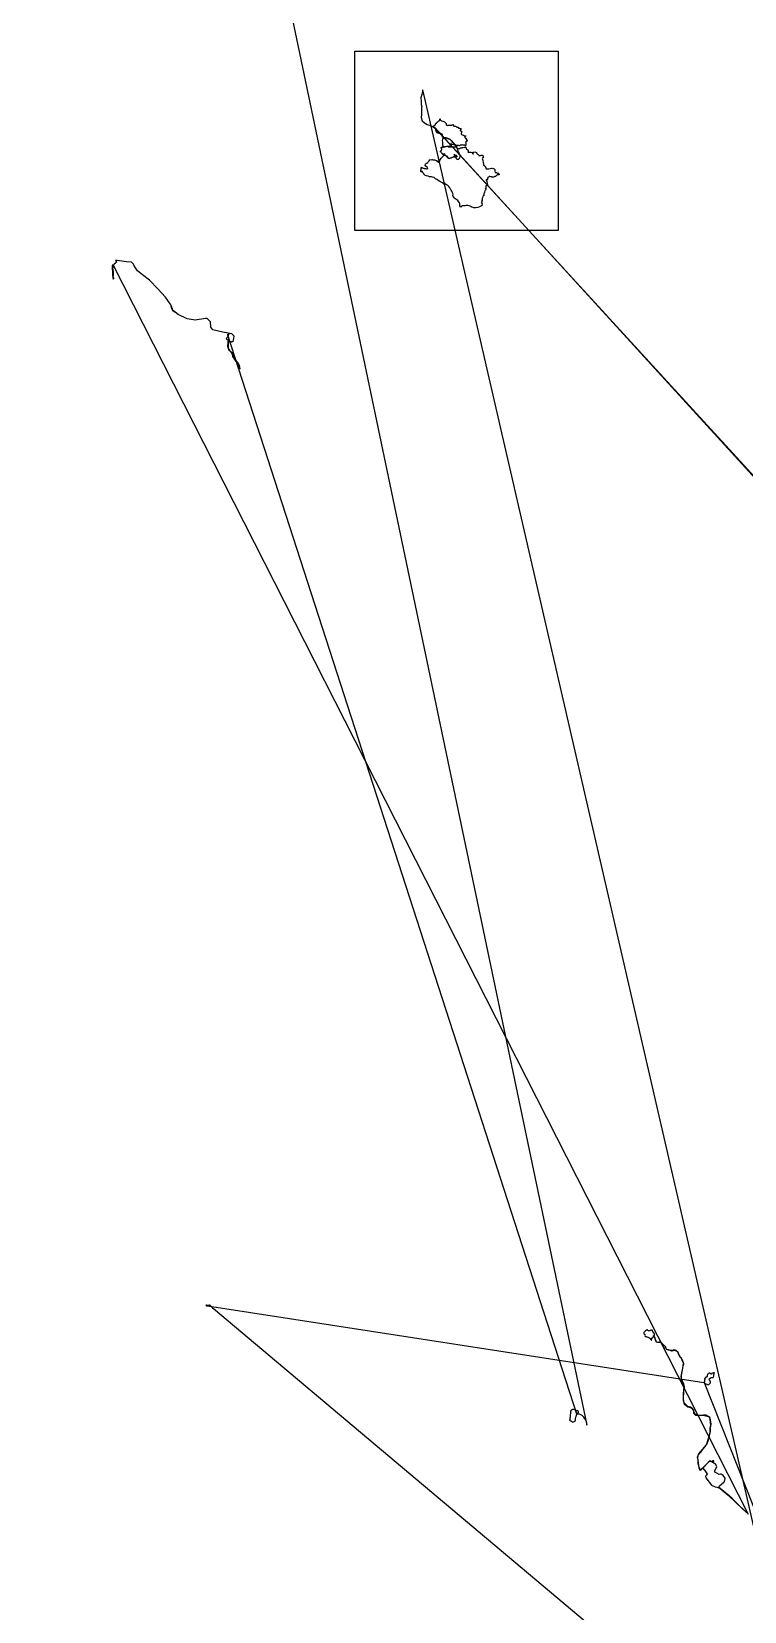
# Model space of a CAD drawing. Header units: metres. Extents: x -191 to 558760, y -26 to 1869097.
# Drawn here: x 534121 to 542761, y 1834672 to 1853820 of the extents above; entities that cross this region are included whole.
import ezdxf

# ---------------------------------------------------------------- set-up
doc = ezdxf.new("R2010")
doc.units = ezdxf.units.M
doc.header["$MEASUREMENT"] = 0
doc.layers.add('Tracklog', color=7, linetype='Continuous')
doc.layers.add('Unknown_Area_Type', color=7, linetype='Continuous')

msp = doc.modelspace()

# ---------------------------------------------------------------- linework, layer by layer
at = {"layer": 'Tracklog', "color": 18}
for points in [[(534121, 1869074, 342), (540851, 1836930, 271), (540852, 1836957, 278), (540847, 1836975, 279), (540829, 1837001, 279), (540815, 1837026, 278), (540793, 1837047, 277), (540763, 1837061, 276), (540731, 1837062, 275), (540730, 1837061, 275), (540731, 1837061, 276), (540729, 1837063, 275), (540728, 1837064, 277), (540728, 1837064, 279), (540727, 1837063, 281), (540727, 1837064, 278), (540728, 1837063, 279), (540728, 1837062, 280), (540730, 1837062, 282), (540732, 1837063, 282), (540733, 1837064, 282), (540733, 1837064, 283), (540735, 1837073, 279), (540743, 1837078, 277), (540749, 1837086, 277), (540750, 1837093, 275), (540747, 1837099, 271), (540742, 1837104, 269), (540737, 1837103, 267), (540735, 1837103, 267), (540726, 1837103, 267), (540723, 1837104, 267), (540717, 1837109, 267), (540716, 1837114, 265), (540711, 1837118, 264), (540701, 1837117, 264), (540694, 1837120, 264), (540691, 1837120, 264), (540679, 1837119, 263), (540674, 1837116, 263), (540660, 1837111, 265), (540655, 1837100, 269), (540653, 1837085, 273), (540653, 1837080, 274), (540652, 1837078, 275), (540652, 1837071, 276), (540650, 1837056, 279), (540649, 1837044, 282), (540648, 1837033, 285), (540648, 1837025, 289), (540645, 1837018, 291), (540645, 1837014, 295), (540645, 1837008, 300), (540645, 1837002, 303), (540644, 1836995, 308), (540641, 1836989, 310), (540644, 1836986, 315), (540651, 1836985, 318), (540653, 1836983, 316), (540657, 1836981, 314), (540662, 1836980, 313), (540667, 1836979, 312), (540671, 1836973, 310), (540675, 1836968, 310), (540682, 1836965, 310), (540691, 1836969, 311), (540699, 1836976, 312), (540703, 1836977, 312), (540708, 1836978, 313), (540709, 1836981, 314), (540709, 1836983, 314), (540712, 1836989, 313), (540713, 1836997, 310), (540712, 1837003, 308), (540713, 1837010, 304), (540715, 1837015, 302), (540717, 1837021, 301), (540719, 1837027, 299), (540720, 1837034, 297), (540723, 1837041, 295), (540726, 1837048, 289), (540727, 1837055, 285), (540729, 1837060, 281), (540728, 1837063, 280), (536500, 1850142, 696), (536498, 1850151, 692), (536507, 1850152, 690), (536516, 1850156, 688), (536513, 1850158, 686), (536494, 1850115, 640), (536481, 1850100, 637), (536486, 1850089, 625), (536511, 1850081, 607), (536513, 1850072, 604), (536513, 1850070, 602), (536513, 1850070, 600), (536514, 1850070, 599), (536513, 1850070, 598), (536513, 1850070, 599), (536512, 1850069, 600), (536512, 1850071, 599), (536514, 1850070, 598), (536511, 1850071, 600), (536511, 1850070, 600), (536510, 1850070, 598), (536503, 1850061, 598), (536502, 1850045, 601), (536503, 1850029, 602), (536502, 1850013, 605), (536503, 1850005, 600), (536502, 1849991, 597), (536504, 1849986, 595), (536508, 1849973, 593), (536525, 1849952, 593), (536527, 1849950, 592), (536525, 1849949, 593), (536537, 1849942, 595), (536565, 1849920, 604), (536562, 1849912, 607), (536561, 1849898, 600), (536566, 1849880, 597), (536567, 1849874, 595), (536569, 1849868, 594), (536577, 1849854, 593), (536584, 1849842, 592), (536584, 1849842, 590), (536583, 1849843, 590), (536587, 1849839, 588), (536607, 1849823, 588), (536613, 1849815, 589), (536616, 1849813, 588), (536617, 1849813, 587), (536626, 1849798, 588), (536627, 1849795, 587), (536626, 1849795, 586), (536628, 1849793, 586), (536634, 1849785, 587), (536637, 1849773, 586), (536642, 1849757, 585), (536642, 1849750, 585), (536647, 1849737, 585), (536648, 1849734, 585), (536647, 1849733, 585), (536647, 1849733, 584), (536649, 1849735, 585), (536646, 1849733, 587), (536646, 1849734, 587), (536642, 1849749, 588), (536638, 1849765, 588), (536637, 1849772, 588), (536634, 1849783, 588), (536628, 1849793, 587), (536624, 1849801, 586), (536623, 1849803, 587), (536620, 1849809, 588), (536615, 1849813, 589), (536607, 1849818, 591), (536601, 1849823, 592), (536590, 1849836, 589), (536584, 1849844, 589), (536573, 1849867, 591), (536562, 1849872, 594), (536562, 1849884, 591), (536561, 1849885, 590), (536559, 1849888, 591), (536557, 1849903, 591), (536554, 1849919, 588), (536542, 1849936, 588), (536530, 1849946, 591), (536522, 1849953, 591), (536520, 1849955, 591), (536511, 1849967, 590), (536506, 1849977, 593), (536499, 1850002, 596), (536499, 1850004, 596), (536500, 1850011, 594), (536499, 1850016, 592), (536503, 1850044, 596), (536503, 1850052, 594), (536502, 1850058, 593), (536505, 1850065, 592), (536505, 1850068, 593), (536505, 1850069, 596), (536507, 1850069, 596), (536508, 1850070, 596), (536513, 1850071, 597), (536514, 1850070, 596), (536514, 1850072, 598), (536516, 1850071, 600), (536543, 1850061, 600), (536546, 1850056, 602), (536569, 1850076, 600), (536570, 1850081, 600), (536575, 1850130, 602), (536550, 1850155, 606), (536440, 1850176, 609), (536316, 1850206, 611), (536295, 1850237, 612), (536288, 1850304, 612), (536250, 1850342, 611), (536229, 1850341, 611), (536105, 1850323, 612), (536007, 1850340, 618), (535898, 1850389, 625), (535841, 1850434, 631), (535827, 1850452, 632), (535813, 1850486, 637), (535816, 1850479, 637), (535814, 1850477, 637), (535816, 1850477, 634), (535820, 1850473, 633), (535824, 1850458, 635), (535825, 1850456, 635), (535823, 1850456, 634), (535824, 1850454, 636), (535827, 1850449, 636), (535827, 1850449, 635), (535837, 1850438, 635), (535847, 1850429, 635), (535855, 1850421, 634), (535855, 1850420, 633), (535845, 1850428, 634), (535839, 1850432, 633), (535834, 1850439, 633), (535832, 1850444, 633), (535829, 1850445, 634), (535827, 1850444, 634), (535828, 1850447, 634), (535829, 1850447, 634), (535827, 1850457, 632), (535822, 1850473, 633), (535819, 1850481, 632), (535819, 1850482, 632), (535800, 1850522, 633), (535746, 1850601, 634), (535652, 1850701, 638), (535549, 1850806, 646), (535466, 1850871, 648), (535404, 1850922, 647), (535364, 1850982, 644), (535358, 1851002, 644), (535333, 1851027, 644), (535271, 1851031, 646), (535158, 1851045, 646), (535150, 1851046, 647), (535137, 1851044, 649), (535141, 1851042, 644), (535137, 1851041, 643), (535145, 1851037, 639), (535150, 1851025, 640), (535146, 1851020, 641), (535140, 1851014, 642), (535123, 1851001, 640), (535116, 1850995, 639), (535107, 1850990, 638), (535106, 1850990, 638), (535108, 1850986, 638), (535106, 1850972, 637), (535107, 1850970, 636), (535105, 1850960, 637), (535104, 1850958, 638), (535104, 1850955, 637), (535101, 1850949, 639), (535101, 1850948, 638), (535104, 1850940, 637), (535111, 1850907, 642), (535111, 1850893, 647), (535111, 1850892, 643), (535110, 1850890, 640), (535108, 1850876, 637), (535109, 1850871, 636), (535109, 1850862, 635), (535107, 1850857, 633), (535111, 1850845, 632), (535114, 1850836, 631), (535114, 1850828, 631), (535114, 1850823, 631), (535111, 1850821, 630), (535112, 1850826, 632), (535111, 1850832, 634), (535110, 1850839, 631), (535108, 1850848, 631), (535106, 1850857, 632), (535106, 1850860, 632), (535105, 1850866, 633), (535104, 1850870, 633), (535105, 1850882, 635), (535106, 1850900, 638), (535104, 1850924, 641), (535101, 1850936, 645), (535102, 1850960, 646), (535102, 1850968, 647), (535101, 1850980, 649), (535104, 1850994, 650), (535104, 1850997, 650), (542807, 1835852, 242)], [(543100, 1834716, 218), (538864, 1853115, 615), (538864, 1853113, 617), (538861, 1853110, 618), (538861, 1853109, 618), (538859, 1853092, 620), (538852, 1853058, 619), (538840, 1853018, 620), (538845, 1852977, 621), (538844, 1852936, 623), (538850, 1852908, 623), (538849, 1852900, 622), (538847, 1852853, 619), (538848, 1852817, 618), (538845, 1852778, 615), (538854, 1852739, 612), (538884, 1852716, 611), (538916, 1852695, 609), (538944, 1852686, 609), (538982, 1852669, 608), (539013, 1852651, 605), (539025, 1852605, 602), (539070, 1852592, 600), (539095, 1852568, 597), (539100, 1852545, 595), (539107, 1852538, 590), (539108, 1852538, 589), (539143, 1852535, 587), (539185, 1852519, 582), (539206, 1852501, 576), (539236, 1852467, 566), (539262, 1852433, 560), (539281, 1852402, 556), (539293, 1852361, 548), (539298, 1852350, 545), (539299, 1852350, 546), (539299, 1852349, 544), (539301, 1852342, 547), (539306, 1852333, 545), (539310, 1852323, 543), (539311, 1852320, 542), (539310, 1852305, 541), (539307, 1852290, 540), (539302, 1852278, 537), (539292, 1852270, 534), (539285, 1852269, 532), (539277, 1852271, 531), (539268, 1852287, 532), (539263, 1852299, 535), (539266, 1852302, 537), (539264, 1852299, 544), (539268, 1852310, 545), (539260, 1852319, 544), (539264, 1852321, 547), (539272, 1852318, 546), (539256, 1852324, 547), (539249, 1852320, 547), (539253, 1852321, 545), (539243, 1852334, 543), (539249, 1852326, 540), (539258, 1852320, 535), (539254, 1852324, 530), (539247, 1852331, 531), (539252, 1852322, 530), (539260, 1852322, 534), (539260, 1852315, 530), (539263, 1852312, 536), (539264, 1852311, 538), (539256, 1852319, 538), (539257, 1852318, 535), (539257, 1852311, 534), (539253, 1852312, 534), (539248, 1852314, 535), (539247, 1852313, 536), (539239, 1852305, 537), (539229, 1852297, 536), (539220, 1852292, 536), (539206, 1852285, 535), (539184, 1852281, 534), (539176, 1852280, 534), (539160, 1852292, 534), (539153, 1852303, 531), (539150, 1852305, 530), (539148, 1852311, 530), (539145, 1852316, 530), (539134, 1852321, 532), (539121, 1852320, 532), (539118, 1852318, 531), (539115, 1852327, 532), (539114, 1852328, 532), (539109, 1852327, 532), (539106, 1852329, 531), (539106, 1852329, 530), (539108, 1852329, 530), (539104, 1852329, 530), (539101, 1852333, 531), (539100, 1852342, 533), (539094, 1852343, 534), (539093, 1852348, 535), (539090, 1852352, 536), (539084, 1852358, 539), (539079, 1852363, 543), (539076, 1852366, 545), (539077, 1852370, 544), (539077, 1852371, 544), (539081, 1852375, 546), (539085, 1852377, 549), (539086, 1852376, 549), (539087, 1852380, 551), (539091, 1852380, 553), (539091, 1852387, 555), (539092, 1852391, 558), (539093, 1852397, 561), (539094, 1852398, 561), (539095, 1852404, 563), (539086, 1852409, 565), (539086, 1852416, 568), (539090, 1852421, 568), (539093, 1852421, 569), (539098, 1852420, 569), (539102, 1852422, 569), (539101, 1852423, 568), (539101, 1852423, 567), (539104, 1852421, 565), (539103, 1852418, 563), (539107, 1852417, 564), (539108, 1852420, 565), (539113, 1852423, 563), (539118, 1852422, 561), (539124, 1852423, 558), (539131, 1852425, 558), (539135, 1852428, 559), (539137, 1852427, 556), (539141, 1852428, 555), (539147, 1852429, 556), (539158, 1852431, 555), (539165, 1852430, 557), (539171, 1852425, 559), (539178, 1852424, 560), (539185, 1852423, 560), (539191, 1852422, 560), (539197, 1852422, 561), (539201, 1852424, 563), (539207, 1852422, 562), (539206, 1852427, 561), (539204, 1852432, 562), (539206, 1852435, 560), (539205, 1852438, 558), (539207, 1852436, 557), (539212, 1852436, 557), (539215, 1852436, 553), (539206, 1852435, 554), (539202, 1852438, 554), (539198, 1852441, 556), (539195, 1852446, 560), (539196, 1852454, 559), (539193, 1852457, 559), (539194, 1852458, 559), (539204, 1852462, 560), (539214, 1852457, 560), (539219, 1852455, 560), (539238, 1852450, 560), (539245, 1852453, 561), (539251, 1852452, 561), (539268, 1852433, 558), (539270, 1852430, 555), (539270, 1852432, 556), (539269, 1852434, 559), (539271, 1852433, 559), (539270, 1852429, 559), (539271, 1852429, 558), (539272, 1852432, 557), (539269, 1852432, 558), (539272, 1852424, 560), (539283, 1852400, 556), (539291, 1852398, 554), (539300, 1852401, 553), (539310, 1852404, 551), (539317, 1852408, 549), (539321, 1852410, 547), (539326, 1852411, 544), (539332, 1852413, 541), (539336, 1852415, 539), (539341, 1852413, 536), (539348, 1852417, 534), (539352, 1852417, 533), (539359, 1852418, 532), (539369, 1852416, 531), (539375, 1852419, 529), (539385, 1852419, 526), (539389, 1852412, 526), (539387, 1852406, 527), (539389, 1852399, 522), (539394, 1852396, 521), (539408, 1852385, 519), (539413, 1852373, 518), (539411, 1852363, 519), (539410, 1852359, 520), (539423, 1852359, 522), (539431, 1852359, 524), (539444, 1852359, 524), (539456, 1852356, 526), (539461, 1852355, 527), (539466, 1852343, 527), (539470, 1852339, 525), (539478, 1852339, 521), (539474, 1852342, 521), (539475, 1852352, 522), (539470, 1852357, 521), (539475, 1852360, 521), (539482, 1852360, 521), (539492, 1852361, 521), (539501, 1852360, 521), (539515, 1852356, 521), (539519, 1852342, 519), (539527, 1852336, 520), (539534, 1852330, 521), (539545, 1852320, 522), (539547, 1852318, 521), (539554, 1852313, 521), (539552, 1852310, 525), (539554, 1852317, 524), (539564, 1852320, 522), (539569, 1852322, 522), (539583, 1852321, 523), (539591, 1852315, 525), (539600, 1852301, 526), (539592, 1852290, 524), (539588, 1852288, 522), (539587, 1852286, 517), (539584, 1852278, 515), (539586, 1852271, 514), (539586, 1852270, 512), (539589, 1852264, 513), (539589, 1852254, 513), (539593, 1852239, 512), (539595, 1852229, 513), (539597, 1852220, 513), (539597, 1852204, 513), (539603, 1852199, 514), (539614, 1852194, 515), (539620, 1852182, 515), (539624, 1852179, 515), (539631, 1852158, 512), (539646, 1852155, 512), (539665, 1852158, 514), (539681, 1852160, 515), (539694, 1852165, 514), (539703, 1852161, 514), (539708, 1852157, 516), (539705, 1852161, 518), (539713, 1852165, 518), (539726, 1852158, 517), (539734, 1852148, 515), (539737, 1852137, 514), (539737, 1852127, 515), (539741, 1852113, 516), (539752, 1852114, 515), (539760, 1852111, 513), (539765, 1852106, 512), (539771, 1852109, 513), (539772, 1852109, 513), (539775, 1852105, 515), (539782, 1852100, 515), (539788, 1852093, 515), (539790, 1852086, 516), (539788, 1852083, 518), (539784, 1852084, 517), (539782, 1852085, 517), (539776, 1852086, 520), (539771, 1852087, 518), (539767, 1852083, 522), (539765, 1852082, 526), (539764, 1852081, 528), (539761, 1852078, 529), (539751, 1852072, 531), (539743, 1852065, 532), (539739, 1852065, 530), (539732, 1852062, 531), (539724, 1852057, 535), (539720, 1852055, 535), (539714, 1852055, 538), (539701, 1852055, 542), (539696, 1852058, 542), (539687, 1852059, 543), (539686, 1852063, 544), (539683, 1852061, 547), (539676, 1852065, 550), (539668, 1852062, 551), (539659, 1852057, 552), (539651, 1852051, 554), (539645, 1852041, 556), (539645, 1852028, 558), (539644, 1852025, 561), (539643, 1852021, 561), (539639, 1852024, 563), (539636, 1852026, 564), (539637, 1852029, 565), (539638, 1852031, 568), (539635, 1852026, 566), (539634, 1852023, 565), (539631, 1852021, 565), (539629, 1852020, 566), (539630, 1852021, 569), (539629, 1852015, 571), (539637, 1852007, 570), (539640, 1851995, 571), (539641, 1851988, 571), (539644, 1851975, 570), (539645, 1851961, 569), (539643, 1851956, 571), (539640, 1851954, 575), (539638, 1851957, 578), (539641, 1851954, 581), (539641, 1851955, 581), (539640, 1851958, 584), (539640, 1851956, 581), (539638, 1851955, 584), (539636, 1851954, 585), (539634, 1851952, 584), (539627, 1851950, 585), (539626, 1851946, 587), (539628, 1851944, 587), (539627, 1851935, 590), (539628, 1851925, 593), (539627, 1851918, 596), (539625, 1851919, 599), (539624, 1851915, 597), (539624, 1851918, 599), (539621, 1851920, 600), (539622, 1851920, 602), (539624, 1851918, 603), (539624, 1851920, 601), (539624, 1851917, 602), (539627, 1851917, 600), (539626, 1851910, 601), (539622, 1851897, 601), (539615, 1851888, 602), (539611, 1851875, 603), (539607, 1851863, 605), (539603, 1851852, 606), (539601, 1851844, 606), (539602, 1851840, 605), (539600, 1851840, 606), (539602, 1851840, 610), (539607, 1851838, 606), (539611, 1851837, 604), (539608, 1851838, 607), (539601, 1851837, 611), (539601, 1851838, 612), (539599, 1851836, 614), (539598, 1851836, 613), (539598, 1851836, 610), (539590, 1851820, 608), (539587, 1851805, 608), (539582, 1851795, 607), (539582, 1851783, 609), (539584, 1851776, 611), (539581, 1851776, 611), (539588, 1851773, 615), (539588, 1851775, 616), (539583, 1851775, 621), (539576, 1851772, 623), (539584, 1851771, 624), (539585, 1851775, 625), (539584, 1851774, 627), (539584, 1851766, 628), (539580, 1851760, 633), (539576, 1851752, 637), (539572, 1851747, 639), (539578, 1851745, 638), (539577, 1851741, 637), (539580, 1851739, 639), (539582, 1851732, 641), (539584, 1851733, 642), (539586, 1851734, 644), (539586, 1851734, 643), (539581, 1851737, 640), (539583, 1851737, 636), (539586, 1851736, 639), (539582, 1851731, 644), (539580, 1851729, 645), (539584, 1851720, 647), (539586, 1851717, 648), (539573, 1851710, 651), (539568, 1851706, 651), (539549, 1851694, 652), (539530, 1851687, 651), (539504, 1851684, 654), (539481, 1851684, 659), (539462, 1851691, 657), (539456, 1851692, 656), (539455, 1851693, 655), (539452, 1851696, 655), (539437, 1851706, 657), (539423, 1851709, 659), (539409, 1851713, 661), (539393, 1851711, 662), (539386, 1851714, 661), (539373, 1851710, 662), (539359, 1851710, 663), (539343, 1851709, 663), (539333, 1851702, 662), (539325, 1851691, 661), (539319, 1851696, 662), (539310, 1851709, 660), (539312, 1851719, 660), (539313, 1851732, 660), (539308, 1851745, 659), (539297, 1851759, 655), (539288, 1851773, 652), (539271, 1851784, 650), (539255, 1851794, 647), (539242, 1851801, 645), (539238, 1851811, 640), (539237, 1851813, 638), (539239, 1851811, 640), (539236, 1851819, 641), (539238, 1851812, 642), (539237, 1851813, 643), (539239, 1851815, 643), (539237, 1851812, 643), (539239, 1851812, 642), (539236, 1851815, 643), (539227, 1851833, 637), (539229, 1851848, 632), (539224, 1851864, 624), (539221, 1851870, 618), (539213, 1851887, 613), (539208, 1851896, 612), (539201, 1851905, 609), (539195, 1851916, 607), (539189, 1851925, 605), (539178, 1851941, 603), (539164, 1851958, 600), (539151, 1851963, 600), (539150, 1851963, 600), (539137, 1851969, 598), (539120, 1851977, 594), (539109, 1851983, 591), (539108, 1851984, 589), (539119, 1851980, 588), (539124, 1851985, 589), (539124, 1851980, 591), (539120, 1851975, 593), (539120, 1851969, 593), (539119, 1851971, 593), (539103, 1851986, 591), (539085, 1851993, 588), (539069, 1852003, 586), (539051, 1852015, 586), (539033, 1852028, 588), (539017, 1852036, 589), (539001, 1852050, 588), (538982, 1852055, 586), (538967, 1852060, 584), (538953, 1852060, 583), (538944, 1852061, 581), (538927, 1852067, 578), (538909, 1852071, 575), (538895, 1852076, 572), (538886, 1852079, 571), (538878, 1852088, 569), (538878, 1852093, 569), (538876, 1852095, 567), (538874, 1852092, 569), (538872, 1852099, 571), (538866, 1852109, 567), (538861, 1852117, 561), (538858, 1852123, 558), (538854, 1852123, 556), (538845, 1852118, 556), (538839, 1852125, 557), (538837, 1852140, 558), (538840, 1852140, 557), (538840, 1852137, 552), (538841, 1852149, 548), (538843, 1852157, 548), (538845, 1852169, 543), (538846, 1852159, 547), (538845, 1852160, 548), (538848, 1852169, 550), (538845, 1852171, 547), (538839, 1852171, 543), (538850, 1852173, 540), (538868, 1852166, 537), (538874, 1852163, 536), (538879, 1852161, 537), (538891, 1852161, 536), (538896, 1852160, 535), (538907, 1852157, 535), (538917, 1852156, 533), (538919, 1852160, 535), (538918, 1852158, 537), (538920, 1852167, 538), (538914, 1852178, 539), (538904, 1852183, 538), (538900, 1852190, 532), (538893, 1852199, 533), (538896, 1852212, 531), (538909, 1852224, 530), (538911, 1852225, 530), (538922, 1852234, 531), (538929, 1852242, 534), (538940, 1852253, 538), (538950, 1852264, 540), (538961, 1852268, 541), (538970, 1852266, 543), (538979, 1852269, 543), (538986, 1852265, 542), (538995, 1852265, 540), (539006, 1852264, 539), (539029, 1852258, 537), (539030, 1852257, 537), (539047, 1852248, 536), (539048, 1852240, 534), (539036, 1852243, 531), (539036, 1852244, 531), (539044, 1852246, 532), (539058, 1852237, 530), (539067, 1852244, 530), (539069, 1852248, 531), (539075, 1852265, 532), (539085, 1852285, 534), (539096, 1852299, 533), (539100, 1852302, 534), (539115, 1852313, 533), (539117, 1852321, 534), (539108, 1852324, 532), (539116, 1852330, 530), (539126, 1852341, 530), (539121, 1852333, 531), (539120, 1852324, 530), (539123, 1852321, 531), (539144, 1852320, 531), (539153, 1852311, 532), (539161, 1852296, 531), (539171, 1852285, 529), (539189, 1852283, 528), (539200, 1852288, 527), (539225, 1852297, 528), (539239, 1852303, 529), (539251, 1852303, 530), (539257, 1852301, 529), (539269, 1852314, 527), (539266, 1852307, 522), (539265, 1852301, 525), (539264, 1852303, 527), (539267, 1852304, 532), (539272, 1852302, 532), (539270, 1852300, 533), (539260, 1852304, 536), (539249, 1852303, 546), (539255, 1852306, 545), (539256, 1852304, 544), (539257, 1852310, 542), (539265, 1852310, 543), (539261, 1852304, 541), (539258, 1852303, 542), (539257, 1852299, 541), (539264, 1852308, 539), (539264, 1852304, 535), (539260, 1852302, 535), (539259, 1852306, 534), (539262, 1852310, 537), (539260, 1852305, 539), (539254, 1852296, 544), (539253, 1852299, 547), (539256, 1852300, 549), (539265, 1852306, 558), (539261, 1852309, 559), (539264, 1852307, 557), (539262, 1852304, 561), (539266, 1852303, 556), (539276, 1852310, 547), (539274, 1852307, 546), (539278, 1852307, 540), (539274, 1852302, 540), (539267, 1852306, 540), (539269, 1852306, 528), (539269, 1852309, 525), (539272, 1852312, 527), (539273, 1852306, 527), (539270, 1852312, 532), (539273, 1852315, 530), (539268, 1852314, 531), (539267, 1852313, 534), (539265, 1852312, 535), (539265, 1852311, 536), (539266, 1852311, 541), (539267, 1852313, 539), (539264, 1852317, 540), (539272, 1852315, 537), (539267, 1852310, 536), (539269, 1852311, 539), (539265, 1852309, 540), (539263, 1852319, 536), (539269, 1852301, 542), (539264, 1852305, 544), (539266, 1852305, 547), (539259, 1852301, 554), (539266, 1852298, 544), (539260, 1852302, 544), (539264, 1852309, 548), (539260, 1852312, 553), (539264, 1852306, 553), (539269, 1852301, 553), (539270, 1852308, 528), (539271, 1852311, 527), (539272, 1852312, 522), (539271, 1852313, 522), (539270, 1852312, 519), (539278, 1852306, 521), (539269, 1852315, 527), (539270, 1852310, 525)], [(551358, 1839129, 400), (539008, 1852656, 605), (539017, 1852643, 599), (539018, 1852638, 595), (539019, 1852632, 592), (539021, 1852625, 592), (539023, 1852614, 593), (539033, 1852596, 594), (539032, 1852597, 593), (539040, 1852594, 592), (539049, 1852591, 592), (539056, 1852590, 592), (539058, 1852589, 593), (539073, 1852585, 594), (539075, 1852586, 593), (539088, 1852580, 594), (539086, 1852581, 594), (539096, 1852568, 591), (539101, 1852553, 585), (539105, 1852535, 580), (539107, 1852534, 575), (539113, 1852527, 573), (539118, 1852527, 575), (539113, 1852531, 579), (539110, 1852532, 582), (539114, 1852531, 582), (539117, 1852532, 584), (539129, 1852530, 584), (539135, 1852531, 583), (539145, 1852532, 584), (539164, 1852526, 582), (539166, 1852525, 582), (539176, 1852519, 581), (539194, 1852511, 579), (539197, 1852508, 576), (539204, 1852500, 575), (539210, 1852495, 572), (539215, 1852489, 571), (539229, 1852475, 569), (539233, 1852470, 567), (539238, 1852464, 565), (539252, 1852450, 566), (539253, 1852448, 564), (539254, 1852444, 561), (539256, 1852441, 559), (539256, 1852437, 559), (539262, 1852436, 560), (539266, 1852429, 563), (539271, 1852420, 563), (539270, 1852420, 563), (539270, 1852420, 560), (539272, 1852420, 560), (539276, 1852421, 560), (539274, 1852423, 561), (539273, 1852424, 562), (539275, 1852422, 562), (539279, 1852421, 562), (539276, 1852423, 563), (539275, 1852423, 562), (539268, 1852427, 562), (539264, 1852439, 563), (539265, 1852444, 563), (539265, 1852444, 563), (539271, 1852445, 563), (539282, 1852444, 562), (539285, 1852445, 562), (539291, 1852444, 559), (539301, 1852440, 555), (539309, 1852441, 552), (539314, 1852443, 552), (539319, 1852446, 550), (539321, 1852446, 548), (539324, 1852448, 548), (539327, 1852447, 547), (539330, 1852446, 547), (539332, 1852445, 544), (539334, 1852446, 544), (539341, 1852452, 540), (539347, 1852449, 538), (539352, 1852447, 538), (539358, 1852447, 539), (539363, 1852449, 540), (539370, 1852449, 540), (539370, 1852449, 540), (539371, 1852447, 539), (539372, 1852445, 539), (539381, 1852436, 536), (539380, 1852431, 533), (539381, 1852434, 533), (539384, 1852438, 533), (539385, 1852439, 533), (539387, 1852447, 534), (539389, 1852450, 534), (539389, 1852456, 534), (539389, 1852456, 534), (539389, 1852456, 536), (539389, 1852457, 538), (539388, 1852465, 538), (539389, 1852467, 537), (539390, 1852470, 537), (539390, 1852471, 537), (539385, 1852479, 538), (539385, 1852480, 539), (539387, 1852486, 541), (539390, 1852492, 541), (539391, 1852492, 541), (539397, 1852492, 541), (539400, 1852493, 542), (539401, 1852494, 541), (539402, 1852495, 542), (539401, 1852502, 541), (539405, 1852501, 543), (539405, 1852501, 543), (539405, 1852503, 543), (539403, 1852502, 541), (539399, 1852503, 541), (539392, 1852508, 541), (539391, 1852513, 540), (539392, 1852519, 539), (539388, 1852525, 537), (539386, 1852526, 537), (539379, 1852530, 536), (539377, 1852533, 536), (539377, 1852541, 534), (539378, 1852549, 533), (539378, 1852551, 532), (539382, 1852559, 533), (539380, 1852558, 533), (539381, 1852555, 535), (539381, 1852550, 535), (539375, 1852549, 536), (539371, 1852552, 535), (539367, 1852553, 535), (539364, 1852556, 536), (539358, 1852561, 537), (539354, 1852563, 537), (539345, 1852562, 538), (539340, 1852568, 539), (539336, 1852570, 539), (539332, 1852575, 539), (539333, 1852588, 538), (539334, 1852596, 538), (539337, 1852603, 537), (539338, 1852604, 537), (539334, 1852610, 538), (539329, 1852612, 539), (539324, 1852613, 539), (539320, 1852618, 540), (539320, 1852625, 540), (539324, 1852632, 539), (539328, 1852638, 539), (539327, 1852642, 538), (539326, 1852638, 539), (539324, 1852635, 542), (539325, 1852636, 543), (539326, 1852638, 543), (539326, 1852641, 542), (539324, 1852643, 541), (539316, 1852641, 541), (539316, 1852641, 539), (539310, 1852644, 538), (539302, 1852646, 538), (539297, 1852650, 538), (539298, 1852653, 538), (539296, 1852657, 538), (539295, 1852659, 538), (539292, 1852659, 540), (539287, 1852657, 541), (539281, 1852658, 540), (539277, 1852662, 541), (539272, 1852666, 539), (539263, 1852668, 540), (539253, 1852671, 538), (539244, 1852674, 540), (539234, 1852684, 544), (539233, 1852690, 545), (539226, 1852689, 544), (539214, 1852685, 547), (539209, 1852682, 543), (539189, 1852682, 542), (539172, 1852683, 542), (539162, 1852680, 542), (539155, 1852679, 542), (539151, 1852691, 544), (539150, 1852701, 542), (539140, 1852708, 539), (539134, 1852719, 539), (539130, 1852724, 542), (539128, 1852722, 542), (539128, 1852722, 544), (539120, 1852726, 544), (539108, 1852729, 542), (539094, 1852736, 540), (539089, 1852738, 544), (539082, 1852739, 542), (539076, 1852748, 544), (539072, 1852752, 547), (539067, 1852750, 548), (539079, 1852755, 552), (539075, 1852753, 552), (539073, 1852756, 554), (539076, 1852756, 552), (539076, 1852757, 562), (539071, 1852756, 562), (539068, 1852761, 558), (539077, 1852753, 552), (539071, 1852752, 550), (539083, 1852750, 556), (539080, 1852752, 559), (539078, 1852750, 564), (539068, 1852749, 564), (539068, 1852742, 570), (539056, 1852737, 569), (539056, 1852735, 569), (539048, 1852729, 570), (539044, 1852723, 573), (539035, 1852723, 574), (539033, 1852718, 570), (539031, 1852713, 568), (539030, 1852714, 571), (539032, 1852709, 578), (539030, 1852709, 578), (539034, 1852712, 579), (539030, 1852711, 581), (539028, 1852709, 579), (539022, 1852707, 579), (539021, 1852704, 581), (539013, 1852703, 581), (539011, 1852700, 585), (539012, 1852699, 591), (539013, 1852692, 591), (539011, 1852687, 593), (539008, 1852684, 598), (539007, 1852684, 597), (539009, 1852686, 599), (539004, 1852682, 600), (538998, 1852675, 601), (538992, 1852670, 603), (538992, 1852670, 603), (538990, 1852671, 602), (538990, 1852671, 605), (538991, 1852671, 608), (538991, 1852671, 609), (538991, 1852671, 608), (538991, 1852673, 606), (538990, 1852672, 605), (538990, 1852672, 604), (538989, 1852670, 602), (538989, 1852669, 603), (538995, 1852665, 603), (538998, 1852664, 603), (539008, 1852655, 605), (539016, 1852640, 605), (539021, 1852626, 605), (539029, 1852609, 607), (539045, 1852598, 602), (539069, 1852593, 597), (539092, 1852579, 594), (539100, 1852553, 590), (539106, 1852534, 589), (539100, 1852518, 583), (539099, 1852501, 575), (539100, 1852477, 568), (539102, 1852453, 565), (539103, 1852442, 563), (539105, 1852439, 563), (539105, 1852431, 562), (539107, 1852423, 561), (539109, 1852421, 559), (539118, 1852425, 560), (539119, 1852425, 560), (539123, 1852426, 559), (539136, 1852427, 559), (539145, 1852428, 557), (539162, 1852430, 556), (539177, 1852432, 561), (539185, 1852432, 562), (539195, 1852431, 563), (539205, 1852425, 561), (539212, 1852422, 558), (539218, 1852422, 556), (539224, 1852424, 554), (539230, 1852423, 552), (539234, 1852423, 553), (539242, 1852424, 553), (539253, 1852425, 554), (539268, 1852424, 556), (539268, 1852425, 556), (539261, 1852439, 558), (539245, 1852454, 562), (539241, 1852457, 563), (539233, 1852469, 564), (539227, 1852477, 566), (539220, 1852487, 572), (539212, 1852494, 577), (539202, 1852505, 581), (539193, 1852512, 583), (539190, 1852514, 584), (539176, 1852521, 588), (539158, 1852530, 591), (539136, 1852533, 592), (539114, 1852535, 594), (539103, 1852543, 598), (539098, 1852557, 601), (539093, 1852570, 603), (539091, 1852580, 604), (539073, 1852590, 605), (539050, 1852594, 607), (539040, 1852597, 609), (539030, 1852602, 610), (539023, 1852613, 611), (539019, 1852628, 612), (539015, 1852645, 612), (539006, 1852659, 613), (539006, 1852659, 613), (551572, 1838939, 401)], [(553227, 1824123, 425), (536326, 1838340, 208), (536315, 1838344, 209), (536317, 1838346, 210), (536313, 1838351, 212), (536308, 1838356, 213), (536301, 1838362, 214), (536292, 1838371, 215), (536290, 1838374, 215), (536282, 1838376, 215), (536282, 1838383, 216), (536284, 1838384, 217), (536278, 1838382, 216), (536277, 1838383, 215), (536271, 1838381, 213), (536260, 1838381, 214), (536257, 1838379, 212), (536249, 1838378, 210), (536244, 1838377, 207), (536240, 1838376, 206), (536240, 1838377, 206), (536240, 1838377, 206), (536239, 1838376, 207), (536240, 1838382, 207), (536242, 1838387, 207), (536243, 1838389, 208), (536241, 1838386, 210), (536239, 1838386, 208), (536241, 1838382, 207), (536238, 1838377, 207), (536241, 1838375, 208), (536244, 1838378, 209), (536248, 1838378, 210), (536250, 1838377, 210), (536254, 1838377, 210), (536255, 1838377, 210), (542270, 1837446, 237), (542273, 1837446, 239), (542282, 1837440, 243), (542293, 1837432, 249), (542304, 1837428, 252), (542314, 1837422, 257), (542323, 1837419, 261), (542329, 1837423, 262), (542339, 1837431, 262), (542343, 1837435, 262), (542348, 1837442, 259), (542350, 1837450, 260), (542347, 1837461, 258), (542344, 1837470, 256), (542339, 1837477, 254), (542335, 1837486, 252), (542337, 1837496, 250), (542345, 1837501, 251), (542358, 1837506, 248), (542367, 1837508, 245), (542373, 1837506, 245), (542379, 1837507, 246), (542382, 1837507, 246), (542386, 1837514, 245), (542390, 1837524, 245), (542389, 1837528, 245), (542389, 1837535, 245), (542391, 1837537, 244), (542396, 1837555, 242), (542397, 1837565, 245), (542387, 1837562, 245), (542378, 1837558, 243), (542374, 1837559, 243), (542364, 1837554, 240), (542362, 1837553, 240), (542360, 1837550, 240), (542360, 1837548, 240), (542356, 1837549, 239), (542349, 1837556, 237), (542343, 1837558, 235), (542334, 1837559, 232), (542328, 1837562, 230), (542325, 1837550, 233), (542314, 1837542, 235), (542308, 1837536, 236), (542309, 1837524, 236), (542303, 1837513, 236), (542292, 1837511, 235), (542287, 1837501, 235), (542279, 1837494, 235), (542279, 1837490, 234), (542281, 1837486, 234), (542281, 1837482, 235), (542277, 1837470, 240), (542276, 1837457, 240), (542271, 1837447, 239), (542272, 1837445, 240), (542972, 1835686, 266)], [(542772, 1835886, 227), (542678, 1835978, 225), (542612, 1836041, 223), (542547, 1836098, 219), (542506, 1836131, 213), (542451, 1836175, 215), (542457, 1836194, 215), (542512, 1836240, 215), (542521, 1836248, 216), (542529, 1836282, 218), (542528, 1836287, 218), (542504, 1836321, 221), (542481, 1836337, 220), (542472, 1836336, 221), (542454, 1836330, 221), (542427, 1836349, 222), (542425, 1836349, 223), (542418, 1836352, 224), (542404, 1836361, 224), (542401, 1836380, 224), (542426, 1836423, 226), (542415, 1836454, 230), (542410, 1836457, 231), (542378, 1836477, 232), (542382, 1836489, 232), (542383, 1836489, 233), (542385, 1836496, 231), (542384, 1836498, 228), (542383, 1836496, 227), (542383, 1836495, 227), (542384, 1836494, 227), (542385, 1836497, 229), (542382, 1836490, 228), (542382, 1836492, 225), (542380, 1836492, 226), (542379, 1836495, 223), (542384, 1836507, 223), (542384, 1836506, 223), (542383, 1836491, 225), (542384, 1836487, 226), (542373, 1836479, 225), (542346, 1836497, 225), (542322, 1836478, 225), (542260, 1836414, 220), (542229, 1836387, 217), (542211, 1836410, 215), (542200, 1836506, 215), (542193, 1836540, 214), (542210, 1836584, 213), (542301, 1836690, 215), (542326, 1836767, 217), (542347, 1836842, 219), (542347, 1836893, 223), (542352, 1836933, 226), (542341, 1837024, 233), (542293, 1837052, 235), (542266, 1837050, 234), (542250, 1837045, 233), (542214, 1837047, 229), (542201, 1837050, 227), (542169, 1837060, 224), (542147, 1837091, 221), (542146, 1837109, 219), (542121, 1837141, 217), (542107, 1837147, 215), (542077, 1837157, 214), (542032, 1837200, 214), (542022, 1837246, 214), (542023, 1837319, 212), (542033, 1837395, 213), (542023, 1837433, 214), (542002, 1837470, 214), (541996, 1837519, 215), (542011, 1837602, 218), (542015, 1837624, 218), (542018, 1837650, 218), (542027, 1837673, 219), (542017, 1837697, 222), (542013, 1837704, 222), (542010, 1837716, 224), (541999, 1837739, 227), (541997, 1837744, 228), (541981, 1837755, 228), (541980, 1837757, 228), (541969, 1837784, 231), (541964, 1837794, 232), (541954, 1837819, 239), (541945, 1837822, 241), (541934, 1837833, 251), (541919, 1837836, 256), (541905, 1837841, 260), (541893, 1837834, 261), (541880, 1837828, 261), (541869, 1837830, 265), (541864, 1837836, 270), (541852, 1837838, 273), (541842, 1837842, 277), (541833, 1837844, 280), (541821, 1837844, 283), (541816, 1837849, 285), (541813, 1837859, 286), (541810, 1837868, 287), (541808, 1837875, 287), (541800, 1837885, 286), (541794, 1837890, 284), (541784, 1837897, 284), (541782, 1837899, 284), (541779, 1837904, 284), (541762, 1837922, 285), (541749, 1837933, 284), (541739, 1837936, 286), (541722, 1837935, 291), (541709, 1837933, 295), (541697, 1837937, 301), (541690, 1837944, 303), (541689, 1837946, 304), (541682, 1837967, 307), (541679, 1837971, 308), (541674, 1837991, 310), (541674, 1837993, 311), (541667, 1838007, 313), (541666, 1838007, 313), (541661, 1838012, 315), (541658, 1838013, 316), (541663, 1838018, 318), (541669, 1838021, 320), (541676, 1838026, 320), (541672, 1838029, 323), (541670, 1838033, 326), (541670, 1838038, 330), (541668, 1838043, 333), (541661, 1838046, 338), (541659, 1838049, 341), (541659, 1838052, 343), (541655, 1838054, 346), (541655, 1838057, 347), (541654, 1838059, 350), (541652, 1838063, 352), (541647, 1838068, 354), (541646, 1838075, 356), (541643, 1838081, 360), (541634, 1838080, 358), (541626, 1838079, 356), (541620, 1838078, 356), (541615, 1838074, 356), (541608, 1838073, 356), (541601, 1838074, 356), (541597, 1838074, 356), (541592, 1838077, 353), (541589, 1838082, 352), (541583, 1838086, 350), (541574, 1838081, 349), (541563, 1838074, 347), (541557, 1838069, 346), (541550, 1838061, 346), (541543, 1838052, 346), (541542, 1838045, 344), (541546, 1838034, 343), (541555, 1838031, 341), (541556, 1838023, 340), (541554, 1838017, 339), (541558, 1838006, 336), (541567, 1838003, 332), (541571, 1838003, 329), (541578, 1838001, 327), (541584, 1838001, 327), (541590, 1837998, 325), (541592, 1837996, 324), (541596, 1837995, 322), (541598, 1837993, 320), (541601, 1837992, 320), (541604, 1837991, 323), (541615, 1837984, 321), (541615, 1837984, 316), (541617, 1837981, 315), (541618, 1837981, 312), (541620, 1837979, 312), (541622, 1837977, 309), (541624, 1837973, 306), (541627, 1837969, 305), (541629, 1837964, 305), (541630, 1837963, 304), (541635, 1837959, 301), (541638, 1837959, 295), (541636, 1837968, 293), (541634, 1837974, 295), (541633, 1837976, 300), (541636, 1837981, 302), (541637, 1837985, 302), (541635, 1837987, 302), (541639, 1837989, 301), (541646, 1837985, 302), (541645, 1837987, 307), (541651, 1837993, 311), (541656, 1837998, 310), (541657, 1838003, 311), (541659, 1838010, 311), (541659, 1838012, 310), (541659, 1838010, 311), (541660, 1838009, 311), (541660, 1838008, 313), (541661, 1838009, 314), (541669, 1838002, 314), (541675, 1837990, 313), (541680, 1837971, 311), (541688, 1837952, 308), (541693, 1837938, 308), (541714, 1837934, 303), (541733, 1837937, 296), (541751, 1837932, 290), (541768, 1837917, 287), (541771, 1837913, 287), (541773, 1837910, 287), (541788, 1837894, 288), (541799, 1837887, 289), (541803, 1837871, 290), (541802, 1837868, 290), (541803, 1837869, 289), (541798, 1837869, 289), (541800, 1837863, 288), (541801, 1837867, 285), (541804, 1837869, 286), (541810, 1837867, 287), (541814, 1837851, 288), (541822, 1837847, 286), (541836, 1837844, 278), (541850, 1837843, 271), (541862, 1837839, 268), (541865, 1837839, 266), (541877, 1837837, 261), (541881, 1837834, 261), (541882, 1837832, 261), (541896, 1837835, 256), (541904, 1837839, 254), (541913, 1837840, 252), (541934, 1837834, 249), (541944, 1837823, 245), (541953, 1837821, 242), (541955, 1837823, 242), (541951, 1837820, 243), (541951, 1837819, 244), (541946, 1837822, 244), (541939, 1837828, 248), (541934, 1837831, 251), (541932, 1837832, 255), (541923, 1837835, 258), (541923, 1837836, 258), (541921, 1837837, 259), (541918, 1837837, 260), (541914, 1837841, 262), (541916, 1837838, 260), (541923, 1837833, 260), (541936, 1837831, 256), (541944, 1837821, 253), (541952, 1837818, 249), (541952, 1837818, 246), (541953, 1837819, 247), (541957, 1837810, 246), (541964, 1837788, 244), (541966, 1837785, 244), (541969, 1837781, 242), (541979, 1837756, 233), (541992, 1837746, 228), (542002, 1837723, 221), (542007, 1837708, 219), (542014, 1837693, 217), (542021, 1837675, 215), (542013, 1837653, 215), (542010, 1837619, 215), (541995, 1837530, 217), (541993, 1837495, 217), (542021, 1837430, 218), (542028, 1837415, 218), (542021, 1837341, 220), (542017, 1837246, 222), (542017, 1837229, 223), (542029, 1837188, 223), (542076, 1837152, 224), (542120, 1837139, 223), (542142, 1837110, 223), (542144, 1837077, 224), (542168, 1837052, 227), (542277, 1837046, 232), (542336, 1837031, 236), (542346, 1836994, 236), (542352, 1836941, 235), (542346, 1836897, 233), (542347, 1836854, 229), (542320, 1836749, 221), (542306, 1836704, 219), (542224, 1836598, 217), (542198, 1836567, 216), (542193, 1836527, 215), (542196, 1836513, 215), (542196, 1836463, 218), (542222, 1836386, 221), (542237, 1836390, 220), (542312, 1836467, 224), (542336, 1836492, 226), (542357, 1836492, 225), (542374, 1836480, 226), (542373, 1836480, 226), (542374, 1836480, 226), (542385, 1836489, 226), (542384, 1836490, 226), (542382, 1836491, 227), (542383, 1836491, 227), (542382, 1836490, 230), (542383, 1836490, 235), (542384, 1836489, 235), (542384, 1836490, 233), (542382, 1836490, 232), (542384, 1836491, 231), (542380, 1836490, 226), (542380, 1836490, 226), (542381, 1836490, 227), (542382, 1836490, 228), (542383, 1836490, 228), (542385, 1836494, 230), (542381, 1836497, 231), (542381, 1836498, 232), (542380, 1836499, 232), (542379, 1836499, 232), (542382, 1836499, 230), (542387, 1836498, 229), (542388, 1836497, 233), (542388, 1836496, 235), (542388, 1836497, 237), (542387, 1836497, 241), (542387, 1836496, 245), (542387, 1836496, 241), (542386, 1836498, 238), (542385, 1836498, 237), (542385, 1836497, 238), (542384, 1836499, 235), (542384, 1836498, 234), (542382, 1836499, 231), (542383, 1836498, 230), (542383, 1836498, 228), (542383, 1836498, 229), (542381, 1836498, 230), (542380, 1836497, 230), (542381, 1836499, 229), (542381, 1836500, 229), (542385, 1836499, 224), (542385, 1836499, 222), (542385, 1836501, 223), (542385, 1836502, 221), (542384, 1836496, 225), (542380, 1836491, 230), (542381, 1836490, 233), (542380, 1836490, 233), (542380, 1836489, 232), (542382, 1836489, 232), (542386, 1836492, 228), (542386, 1836491, 226), (542383, 1836489, 228), (542384, 1836490, 232), (542381, 1836488, 232), (542379, 1836487, 232), (542386, 1836494, 226), (542381, 1836490, 227), (542384, 1836489, 228), (542384, 1836490, 228), (542374, 1836483, 229), (542351, 1836494, 227), (542333, 1836491, 226), (542265, 1836420, 224), (542256, 1836409, 223), (542275, 1836388, 221), (542281, 1836385, 221), (542283, 1836382, 221), (542299, 1836355, 220), (542310, 1836336, 219), (542302, 1836318, 218), (542290, 1836310, 218), (542295, 1836290, 218), (542362, 1836204, 216), (542405, 1836182, 215), (542427, 1836180, 214), (542463, 1836166, 214), (542564, 1836082, 213), (542663, 1835990, 216), (542789, 1835868, 218)]]:
    msp.add_polyline3d(points, dxfattribs=at)
at = {"layer": 'Unknown_Area_Type', "color": 18}
msp.add_polyline3d([(538038, 1853581, 0), (540505, 1853581, 0), (540505, 1851409, 0), (538038, 1851409, 0), (538038, 1853581, 0)], close=True, dxfattribs=at)

doc.saveas('drawing.dxf')
